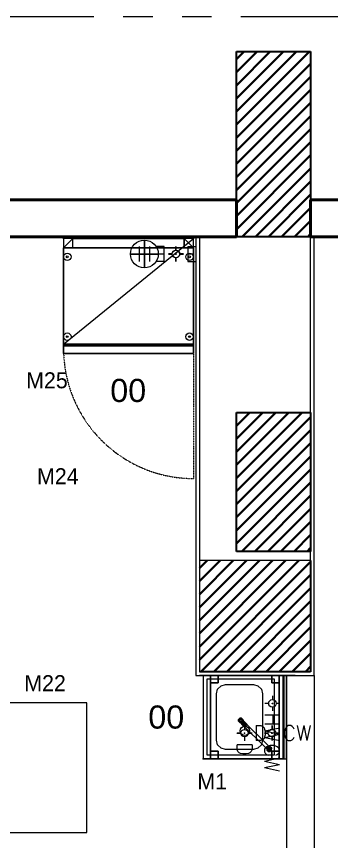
# Model space of a CAD drawing. Header units: millimetres. Extents: x 38967 to 51721, y 49836 to 53207.
# Drawn here: x 42497.4 to 42667.7, y 52453.9 to 52899.6 of the extents above; entities that cross this region are included whole.
import ezdxf
from ezdxf.enums import TextEntityAlignment as Align

# ---------------------------------------------------------------- set-up
doc = ezdxf.new("R2010")
doc.units = ezdxf.units.MM
doc.header["$LTSCALE"] = 5
for name, pattern in [('HIDDEN2', [4.7625, 3.175, -1.5875]), ('NASCOSTA', [0.375, 0.25, -0.125]), ('PHANTOM2', [31.75, 15.875, -3.175, 3.175, -3.175, 3.175, -3.175])]:
    doc.linetypes.add(name, pattern=pattern)
for name, color, linetype in [('200-EquipBorder-2d', 9, 'Continuous'), ('200-EquipID-2d', 7, 'Continuous'), ('200-EquipInternal-2d', 252, 'Continuous'), ('200-EquipRemBorder-3d', 7, 'Continuous'), ('200-EquipSteel-3d', 9, 'Continuous'), ('250-Connections-2d', 6, 'Continuous'), ('250-Cwater-2d', 160, 'Continuous'), ('250-Drain-2D', 140, 'Continuous'), ('250-ele-2d', 20, 'Continuous'), ('250-Hwater-2d', 200, 'Continuous'), ('ax', 1, 'PHANTOM2'), ('HG-001 Duvar', 6, 'Continuous'), ('str_conc', 6, 'Continuous'), ('wall_gyps', 45, 'Continuous')]:
    doc.layers.add(name, color=color, linetype=linetype)
doc.layers.add('200-InsPoint-3D', color=3, linetype='Continuous', plot=False)
doc.layers.add('A-Wall', color=113, linetype='Continuous', lineweight=50)
doc.layers.add('G-Mass', color=70, linetype='Continuous', lineweight=18)
doc.styles.add('Arial', font='arial.ttf')
doc.styles.add('ROMANS', font='micross.ttf')
doc.styles.add('SIMPLEX', font='simplex')
doc.styles.add('TAKSİM', font='GOTHIC.TTF', dxfattribs={"height": 20})
pattern_1 = [(45, (0, 0), (-3.5355339, 3.5355339), [])]

# ---------------------------------------------------------------- blocks, each defined once
blk = doc.blocks.new('rtretert_3')
at = {"layer": 'G-Mass', "linetype": 'Continuous', "lineweight": 40}
h = blk.add_hatch(dxfattribs=at)
h.set_pattern_fill('_U', color=74, scale=5, angle=45, style=0, pattern_type=0)
h.set_pattern_definition(pattern_1)
h.paths.add_polyline_path([(-145871.71, 39693.8), (-145871.71, 39593.8), (-145911.71, 39593.8), (-145911.71, 39693.8)], flags=0)
h = blk.add_hatch(dxfattribs=at)
h.set_pattern_fill('_U', color=74, scale=5, angle=45, style=0, pattern_type=0)
h.set_pattern_definition(pattern_1)
h.paths.add_polyline_path([(-145871.71, 39498.8), (-145871.71, 39423.8), (-145911.71, 39423.8), (-145911.71, 39498.8)], flags=0)
at = {"layer": 'G-Mass', "color": 11, "linetype": 'HIDDEN2', "lineweight": 25}
for p, q in [((-145911.71, 39693.8), (-145871.71, 39693.8)), ((-145911.71, 39593.8), (-145911.71, 39693.8)), ((-145871.71, 39693.8), (-145871.71, 39593.8)), ((-145871.71, 39593.8), (-145911.71, 39593.8)), ((-145911.71, 39498.8), (-145871.71, 39498.8)), ((-145911.71, 39423.8), (-145911.71, 39498.8)), ((-145871.71, 39498.8), (-145871.71, 39423.8)), ((-145871.71, 39423.8), (-145911.71, 39423.8))]:
    blk.add_line(p, q, dxfattribs=at)
at = {"layer": 'G-Mass', "color": 70, "linetype": 'Continuous', "lineweight": 18}
for p, q in [((-145911.71, 39693.8), (-145911.71, 39593.8)), ((-145871.71, 39693.8), (-145911.71, 39693.8)), ((-145871.71, 39593.8), (-145871.71, 39693.8)), ((-145911.71, 39593.8), (-145871.71, 39593.8)), ((-145911.71, 39498.8), (-145911.71, 39423.8)), ((-145871.71, 39498.8), (-145911.71, 39498.8)), ((-145871.71, 39423.8), (-145871.71, 39498.8)), ((-145911.71, 39423.8), (-145871.71, 39423.8))]:
    blk.add_line(p, q, dxfattribs=at)
at = {"layer": 'G-Mass', "color": 114, "linetype": 'Continuous', "lineweight": 35}
for p, q in [((-145911.71, 39593.8), (-145911.71, 39693.8)), ((-145911.71, 39693.8), (-145871.71, 39693.8)), ((-145871.71, 39693.8), (-145871.71, 39593.8)), ((-145871.71, 39593.8), (-145911.71, 39593.8)), ((-145911.71, 39423.8), (-145911.71, 39498.8)), ((-145911.71, 39498.8), (-145871.71, 39498.8)), ((-145871.71, 39498.8), (-145871.71, 39423.8)), ((-145871.71, 39423.8), (-145911.71, 39423.8))]:
    blk.add_line(p, q, dxfattribs=at)
blk = doc.blocks.new('DCON')
at = {"layer": '250-Drain-2D'}
for p, q in [((-40.6, 0), (-20.3, 0)), ((0, 40.6), (0, 20.3)), ((20.3, 0), (40.6, 0)), ((0, -20.3), (0, -40.6))]:
    blk.add_line(p, q, dxfattribs=at)
for radius in [20.3, 1]:
    blk.add_circle((0, 0), radius, dxfattribs=at)
blk.add_point((0, 0), dxfattribs=at)
at = {"layer": '250-Drain-2D', "style": 'SIMPLEX', "flags": 8}
blk.add_attdef('D', (50, -40.6), '', height=81, dxfattribs=at)
blk = doc.blocks.new('HCON')
at = {"layer": '250-Hwater-2d'}
for p, q in [((-40.6, 0), (-20.3, 0)), ((0, 40.6), (0, 20.3)), ((20.3, 0), (40.6, 0)), ((0, -20.3), (0, -40.6))]:
    blk.add_line(p, q, dxfattribs=at)
for radius in [20.3, 1]:
    blk.add_circle((0, 0), radius, dxfattribs=at)
blk.add_point((0, 0), dxfattribs=at)
at = {"layer": '250-Hwater-2d', "style": 'SIMPLEX', "flags": 8}
blk.add_attdef('HW', (50, -40.6), '', height=81, dxfattribs=at)
blk = doc.blocks.new('CCON')
at = {"layer": '250-Cwater-2d'}
for p, q in [((-40.6, 0), (-20.3, 0)), ((0, 40.6), (0, 20.3)), ((20.3, 0), (40.6, 0)), ((0, -20.3), (0, -40.6))]:
    blk.add_line(p, q, dxfattribs=at)
for radius in [20.3, 1]:
    blk.add_circle((0, 0), radius, dxfattribs=at)
blk.add_point((0, 0), dxfattribs=at)
at = {"layer": '250-Cwater-2d', "style": 'SIMPLEX', "flags": 8}
blk.add_attdef('CW', (56.5, -40.6), '', height=81, dxfattribs=at)
blk = doc.blocks.new('HWSW45')
at = {"layer": '200-EquipBorder-2d'}
blk.add_lwpolyline([(0, -450), (450, -450), (450, 0), (0, 0)], close=True, dxfattribs=at)
at = {"layer": '200-EquipInternal-2d'}
blk.add_line((0, -20), (450, -20), dxfattribs=at)
for points in [[(20, -65), (20, -430), (430, -430), (430, -65)], [(408.3, -95.3), (408.3, -87.8), (403.1, -82.6), (395.6, -82.6), (233.9, -244.3), (233.9, -251.7), (239.2, -257), (246.6, -257)], [(100, -379), (75, -372.3), (56.7, -354), (50, -329), (50, -179), (56.7, -154), (75, -135.7), (100, -129), (350, -129), (375, -135.7), (393.3, -154), (400, -179), (400, -329), (393.3, -354), (375, -372.3), (350, -379)]]:
    blk.add_lwpolyline(points, close=True, dxfattribs=at)
blk.add_circle((300, -225), 25, dxfattribs=at)
at = {"layer": '200-EquipSteel-3d'}
blk.add_line((0, -450, 810), (450, -450, 810), dxfattribs=at)
for points, elevation in [([(20, -65), (20, -430), (430, -430), (430, -65)], 830), ([(100, -379), (75, -372.3), (56.7, -354), (50, -329), (50, -179), (56.7, -154), (75, -135.7), (100, -129), (350, -129), (375, -135.7), (393.3, -154), (400, -179), (400, -329), (393.3, -354), (375, -372.3), (350, -379)], 600)]:
    blk.add_lwpolyline(points, close=True, dxfattribs=dict(at, elevation=elevation))
at = {"layer": '200-EquipSteel-3d', "extrusion": (-0.612372, -0.612372, 0.5), "elevation": 284.7}
blk.add_lwpolyline([(338.1, 908), (338.1, 900.6), (343.4, 895.3), (350.9, 895.3), (356.1, 900.6), (356.1, 908), (350.9, 913.3), (343.4, 913.3)], close=True, dxfattribs=at)
at = {"layer": '200-EquipSteel-3d'}
for points in [[(0, -15, 850), (0, -450, 850), (0, -450, 810), (0, 0, 810)], [(450, -15, 850), (450, -450, 850), (450, -450, 810), (450, 0, 810)]]:
    blk.add_polyline3d(points, dxfattribs=at)
at = {"layer": '200-EquipSteel-3d', "invisible_edges": 15}
for points in [[(0, 0, 810), (0, -450, 810), (0, -450, 850), (0, 0, 850)], [(0, 0, 850), (0, 0, 900), (0, -15, 900), (0, -15, 850)], [(450, 0, 810), (450, -450, 810), (450, -450, 850), (450, 0, 850)], [(450, 0, 850), (450, 0, 900), (450, -15, 900), (450, -15, 850)], [(0, -450, 850), (20, -430, 850), (20, -65, 850), (0, -15, 850)], [(20, -65, 850), (0, -15, 850), (450, -15, 850), (430, -65, 850)], [(450, -15, 850), (430, -65, 850), (430, -430, 850), (450, -450, 850)], [(20, -430, 830), (50, -379, 830), (50, -129, 830), (20, -65, 830)], [(50, -129, 830), (20, -65, 830), (430, -65, 830), (400, -129, 830)], [(430, -65, 830), (400, -129, 830), (400, -379, 830), (430, -430, 830)], [(50, -129, 600), (50, -379, 600), (400, -379, 600), (400, -129, 600)], [(50, -129, 830), (100, -129, 830), (75, -135.7, 830), (56.7, -154, 830)], [(50, -129, 830), (56.7, -154, 830), (50, -179, 830)], [(400, -129, 830), (350, -129, 830), (375, -135.7, 830), (393.3, -154, 830)], [(400, -129, 830), (393.3, -154, 830), (400, -179, 830)], [(50, -379, 830), (56.7, -354, 830), (50, -329, 830)], [(50, -379, 830), (100, -379, 830), (75, -372.3, 830), (56.7, -354, 830)], [(400, -379, 830), (350, -379, 830), (375, -372.3, 830), (393.3, -354, 830)], [(400, -379, 830), (393.3, -354, 830), (400, -329, 830)], [(400, -379, 830), (430, -430, 830), (20, -430, 830), (50, -379, 830)], [(430, -430, 850), (450, -450, 850), (0, -450, 850), (20, -430, 850)]]:
    blk.add_3dface(points, dxfattribs=at)
at = {"layer": '200-EquipSteel-3d'}
for points in [[(0, -15, 900), (450, -15, 900), (450, 0, 900), (0, 0, 900)], [(450, 0, 900), (0, 0, 900), (0, 0, 810), (450, 0, 810)], [(0, -15, 850), (450, -15, 850), (450, -15, 900), (0, -15, 900)], [(410, -40, 810), (410, -40, 450), (40, -40, 450), (40, -40, 810)], [(0, -370, 450), (0, -370, 810), (0, -80, 810), (0, -80, 450)], [(388.4, -89.8, 914.8), (383.2, -95, 922.2), (385.8, -92.4, 928.7), (393, -85.2, 918.6)], [(392.9, -79.9, 850), (385.3, -87.5, 850), (388.1, -89.9, 889.9), (395.7, -82.3, 889.9)], [(385.3, -87.5, 850), (385.4, -98.2, 850), (389.1, -94.5, 889.9), (388.1, -89.9, 889.9)], [(393, -85.2, 918.6), (399.9, -85.7, 921.2), (391.4, -94.2, 933.3), (385.8, -92.4, 928.7)], [(390.3, -87.8, 904.7), (388.4, -89.8, 914.8), (393, -85.2, 918.6), (395.6, -82.6, 904.7)], [(390.3, -95.3, 904.7), (388.9, -96.7, 912.2), (388.4, -89.8, 914.8), (390.3, -87.8, 904.7)], [(395.5, -82.7, 853.4), (390.2, -88, 853.4), (390.3, -87.8, 904.7), (395.6, -82.6, 904.7)], [(390.2, -88, 853.4), (390.3, -95.4, 850.1), (390.3, -95.3, 904.7), (390.3, -87.8, 904.7)], [(399.9, -85.7, 921.2), (405.2, -91, 921.2), (396.7, -99.5, 933.3), (391.4, -94.2, 933.3)], [(403.3, -80.2, 850.9), (392.9, -79.9, 850), (395.7, -82.3, 889.9), (402.7, -82.5, 889.9)], [(395.6, -82.6, 904.7), (403.1, -82.6, 904.7), (399.9, -85.7, 921.2), (393, -85.2, 918.6)], [(402.7, -82.9, 850.7), (395.5, -82.7, 853.4), (395.6, -82.6, 904.7), (403.1, -82.6, 904.7)], [(403.1, -82.6, 904.7), (408.3, -87.8, 904.7), (405.2, -91, 921.2), (399.9, -85.7, 921.2)], [(410.9, -87.8, 850.9), (403.3, -80.2, 850.9), (402.7, -82.5, 889.9), (408.4, -88.2, 889.9)], [(408, -88.2, 850.7), (402.7, -82.9, 850.7), (403.1, -82.6, 904.7), (408.3, -87.8, 904.7)], [(408.3, -87.8, 904.7), (408.3, -95.3, 904.7), (405.7, -97.9, 918.6), (405.2, -91, 921.2)], [(408.2, -95.4, 853.4), (408, -88.2, 850.7), (408.3, -87.8, 904.7), (408.3, -95.3, 904.7)], [(411.2, -98.3, 850), (410.9, -87.8, 850.9), (408.4, -88.2, 889.9), (408.5, -95.1, 890)], [(450, -370, 450), (450, -80, 450), (450, -80, 810), (450, -370, 810)], [(388.9, -96.7, 912.2), (385, -100.6, 917.7), (383.2, -95, 922.2), (388.4, -89.8, 914.8)], [(394.2, -102, 912.2), (390.3, -105.9, 917.7), (385, -100.6, 917.7), (388.9, -96.7, 912.2)], [(385.4, -98.2, 850), (393, -105.8, 850), (396.7, -102.1, 889.9), (389.1, -94.5, 889.9)], [(395.6, -100.6, 904.7), (394.2, -102, 912.2), (388.9, -96.7, 912.2), (390.3, -95.3, 904.7)], [(390.3, -95.4, 850.1), (395.5, -100.6, 850.1), (395.6, -100.6, 904.7), (390.3, -95.3, 904.7)], [(394.2, -102, 912.2), (401.1, -102.5, 914.8), (395.9, -107.7, 922.2), (390.3, -105.9, 917.7)], [(393, -105.8, 850), (403.7, -105.9, 850), (400.9, -102.7, 890), (396.7, -102.1, 889.9)], [(395.6, -100.6, 904.7), (403.1, -100.6, 904.7), (401.1, -102.5, 914.8), (394.2, -102, 912.2)], [(395.5, -100.6, 850.1), (402.9, -100.7, 853.4), (403.1, -100.6, 904.7), (395.6, -100.6, 904.7)], [(401.1, -102.5, 914.8), (405.7, -97.9, 918.6), (398.5, -105.1, 928.7), (395.9, -107.7, 922.2)], [(405.2, -91, 921.2), (405.7, -97.9, 918.6), (398.5, -105.1, 928.7), (396.7, -99.5, 933.3)], [(403.7, -105.9, 850), (411.2, -98.3, 850), (408.5, -95.1, 890), (400.9, -102.7, 890)], [(403.1, -100.6, 904.7), (408.3, -95.3, 904.7), (405.7, -97.9, 918.6), (401.1, -102.5, 914.8)], [(402.9, -100.7, 853.4), (408.2, -95.4, 853.4), (408.3, -95.3, 904.7), (403.1, -100.6, 904.7)], [(257.3, -228.4, 1037.7), (253.5, -224.7, 1032.4), (263.3, -214.9, 1028.7), (268.9, -216.7, 1033.3)], [(253.5, -224.7, 1025), (253.5, -224.7, 1032.4), (263.3, -214.9, 1028.7), (260.7, -217.5, 1022.2)], [(257.3, -228.4, 1019.7), (253.5, -224.7, 1025), (260.7, -217.5, 1022.2), (262.6, -223.1, 1017.7)], [(262.5, -233.7, 1037.7), (257.3, -228.4, 1037.7), (268.9, -216.7, 1033.3), (274.2, -222, 1033.3)], [(266.3, -237.4, 1032.4), (262.5, -233.7, 1037.7), (274.2, -222, 1033.3), (276.1, -227.6, 1028.7)], [(238.1, -236.3, 948.4), (231.2, -243.1, 948.4), (231.2, -243.1, 959.8), (238.1, -236.3, 959.8)], [(239.2, -239, 965.5), (238.1, -236.3, 959.8), (231.2, -243.1, 959.8), (233.9, -244.3, 965.5)], [(238.1, -236.3, 948.4), (239.2, -239, 944), (233.9, -244.3, 944), (231.2, -243.1, 948.4)], [(231.2, -243.1, 948.4), (231.2, -252.8, 948.4), (231.2, -252.8, 959.8), (231.2, -243.1, 959.8)], [(233.9, -244.3, 965.5), (231.2, -243.1, 959.8), (231.2, -252.8, 959.8), (233.9, -251.7, 965.5)], [(231.2, -243.1, 948.4), (233.9, -244.3, 944), (233.9, -251.7, 944), (231.2, -252.8, 948.4)], [(233.9, -251.7, 965.5), (231.2, -252.8, 959.8), (238.1, -259.7, 959.8), (239.2, -257, 965.5)], [(231.2, -252.8, 948.4), (233.9, -251.7, 944), (239.2, -257, 944), (238.1, -259.7, 948.4)], [(231.2, -252.8, 948.4), (238.1, -259.7, 948.4), (238.1, -259.7, 959.8), (231.2, -252.8, 959.8)], [(239.2, -239, 1004.7), (233.9, -244.3, 1004.7), (236.5, -241.6, 1018.6), (241.1, -237.1, 1014.8)], [(239.2, -239, 965.5), (233.9, -244.3, 965.5), (233.9, -244.3, 1004.7), (239.2, -239, 1004.7)], [(233.9, -251.7, 1004.7), (233.9, -244.3, 1004.7), (236.5, -241.6, 1018.6), (237, -248.6, 1021.2)], [(233.9, -244.3, 965.5), (233.9, -251.7, 965.5), (233.9, -251.7, 1004.7), (233.9, -244.3, 1004.7)], [(239.2, -257, 1004.7), (233.9, -251.7, 1004.7), (237, -248.6, 1021.2), (242.3, -253.9, 1021.2)], [(233.9, -251.7, 965.5), (239.2, -257, 965.5), (239.2, -257, 1004.7), (233.9, -251.7, 1004.7)], [(241.1, -237.1, 1014.8), (236.5, -241.6, 1018.6), (243.7, -234.5, 1028.7), (246.4, -231.8, 1022.2)], [(237, -248.6, 1021.2), (236.5, -241.6, 1018.6), (243.7, -234.5, 1028.7), (245.6, -240.1, 1033.3)], [(242.3, -253.9, 1021.2), (237, -248.6, 1021.2), (245.6, -240.1, 1033.3), (250.9, -245.3, 1033.3)], [(247.8, -236.3, 948.4), (238.1, -236.3, 948.4), (238.1, -236.3, 959.8), (247.8, -236.3, 959.8)], [(246.6, -239, 965.5), (247.8, -236.3, 959.8), (238.1, -236.3, 959.8), (239.2, -239, 965.5)], [(247.8, -236.3, 948.4), (246.6, -239, 944), (239.2, -239, 944), (238.1, -236.3, 948.4)], [(239.2, -257, 965.5), (238.1, -259.7, 959.8), (247.8, -259.7, 959.8), (246.6, -257, 965.5)], [(238.1, -259.7, 948.4), (239.2, -257, 944), (246.6, -257, 944), (247.8, -259.7, 948.4)], [(238.1, -259.7, 948.4), (247.8, -259.7, 948.4), (247.8, -259.7, 959.8), (238.1, -259.7, 959.8)], [(246.6, -239, 1004.7), (239.2, -239, 1004.7), (241.1, -237.1, 1014.8), (248.1, -237.6, 1012.2)], [(246.6, -239, 965.5), (239.2, -239, 965.5), (239.2, -239, 1004.7), (246.6, -239, 1004.7)], [(246.6, -257, 1004.7), (239.2, -257, 1004.7), (242.3, -253.9, 1021.2), (249.3, -254.4, 1018.6)], [(239.2, -257, 965.5), (246.6, -257, 965.5), (246.6, -257, 1004.7), (239.2, -257, 1004.7)], [(248.1, -237.6, 1012.2), (241.1, -237.1, 1014.8), (246.4, -231.8, 1022.2), (252, -233.7, 1017.7)], [(249.3, -254.4, 1018.6), (242.3, -253.9, 1021.2), (250.9, -245.3, 1033.3), (256.5, -247.2, 1028.7)], [(246.4, -231.8, 1022.2), (243.7, -234.5, 1028.7), (253.5, -224.7, 1032.4), (253.5, -224.7, 1025)], [(245.6, -240.1, 1033.3), (243.7, -234.5, 1028.7), (253.5, -224.7, 1032.4), (257.3, -228.4, 1037.7)], [(250.9, -245.3, 1033.3), (245.6, -240.1, 1033.3), (257.3, -228.4, 1037.7), (262.5, -233.7, 1037.7)], [(252, -233.7, 1017.7), (246.4, -231.8, 1022.2), (253.5, -224.7, 1025), (257.3, -228.4, 1019.7)], [(251.9, -244.3, 965.5), (254.6, -243.1, 959.8), (247.8, -236.3, 959.8), (246.6, -239, 965.5)], [(254.6, -243.1, 948.4), (251.9, -244.3, 944), (246.6, -239, 944), (247.8, -236.3, 948.4)], [(246.6, -239, 1004.7), (248.1, -237.6, 1012.2), (253.3, -242.8, 1012.2), (251.9, -244.3, 1004.7)], [(251.9, -244.3, 965.5), (246.6, -239, 965.5), (246.6, -239, 1004.7), (251.9, -244.3, 1004.7)], [(251.9, -251.7, 1004.7), (253.8, -249.8, 1014.8), (249.3, -254.4, 1018.6), (246.6, -257, 1004.7)], [(246.6, -257, 965.5), (251.9, -251.7, 965.5), (251.9, -251.7, 1004.7), (246.6, -257, 1004.7)], [(246.6, -257, 965.5), (247.8, -259.7, 959.8), (254.6, -252.8, 959.8), (251.9, -251.7, 965.5)], [(247.8, -259.7, 948.4), (246.6, -257, 944), (251.9, -251.7, 944), (254.6, -252.8, 948.4)], [(254.6, -243.1, 948.4), (247.8, -236.3, 948.4), (247.8, -236.3, 959.8), (254.6, -243.1, 959.8)], [(247.8, -259.7, 948.4), (254.6, -252.8, 948.4), (254.6, -252.8, 959.8), (247.8, -259.7, 959.8)], [(248.1, -237.6, 1012.2), (252, -233.7, 1017.7), (257.2, -239, 1017.7), (253.3, -242.8, 1012.2)], [(253.8, -249.8, 1014.8), (259.1, -244.6, 1022.2), (256.5, -247.2, 1028.7), (249.3, -254.4, 1018.6)], [(256.5, -247.2, 1028.7), (250.9, -245.3, 1033.3), (262.5, -233.7, 1037.7), (266.3, -237.4, 1032.4)], [(251.9, -244.3, 1004.7), (253.3, -242.8, 1012.2), (253.8, -249.8, 1014.8), (251.9, -251.7, 1004.7)], [(251.9, -251.7, 965.5), (254.6, -252.8, 959.8), (254.6, -243.1, 959.8), (251.9, -244.3, 965.5)], [(254.6, -252.8, 948.4), (251.9, -251.7, 944), (251.9, -244.3, 944), (254.6, -243.1, 948.4)], [(251.9, -251.7, 965.5), (251.9, -244.3, 965.5), (251.9, -244.3, 1004.7), (251.9, -251.7, 1004.7)], [(252, -233.7, 1017.7), (257.3, -228.4, 1019.7), (262.5, -233.7, 1019.7), (257.2, -239, 1017.7)], [(253.3, -242.8, 1012.2), (257.2, -239, 1017.7), (259.1, -244.6, 1022.2), (253.8, -249.8, 1014.8)], [(254.6, -252.8, 948.4), (254.6, -243.1, 948.4), (254.6, -243.1, 959.8), (254.6, -252.8, 959.8)], [(259.1, -244.6, 1022.2), (266.3, -237.4, 1025), (266.3, -237.4, 1032.4), (256.5, -247.2, 1028.7)], [(257.2, -239, 1017.7), (262.5, -233.7, 1019.7), (266.3, -237.4, 1025), (259.1, -244.6, 1022.2)], [(257.3, -228.4, 1019.7), (262.6, -223.1, 1017.7), (267.8, -228.4, 1017.7), (262.5, -233.7, 1019.7)], [(262.5, -233.7, 1019.7), (267.8, -228.4, 1017.7), (273.4, -230.2, 1022.2), (266.3, -237.4, 1025)], [(266.3, -237.4, 1025), (273.4, -230.2, 1022.2), (276.1, -227.6, 1028.7), (266.3, -237.4, 1032.4)], [(40, -410, 630), (410, -410, 630), (410, -410, 810), (40, -410, 810)], [(40, -410, 450), (410, -410, 450), (410, -410, 629), (40, -410, 629)]]:
    blk.add_3dface(points, dxfattribs=at)
at = {"layer": '200-InsPoint-3D'}
for p in [(0, 0), (450, 0), (0, -450), (450, -450)]:
    blk.add_point(p, dxfattribs=at)
at = {"layer": '250-Cwater-2d'}
blk.add_blockref('CCON', (311.6, -78.3), dxfattribs=at).add_auto_attribs({'CW': 'CW'})
at = {"layer": '250-Drain-2D'}
blk.add_blockref('DCON', (312.2, -226.8), dxfattribs=at).add_auto_attribs({'D': 'D'})
at = {"layer": '250-Hwater-2d'}
blk.add_blockref('HCON', (151.4, -75.9), dxfattribs=at).add_auto_attribs({'HW': 'HW'})
at = {"layer": '200-InsPoint-3D'}
blk.add_attdef('DISTANG', (0, 0), '', height=1, dxfattribs=at)
at = {"layer": '200-EquipSteel-3d'}
mesh = blk.add_polymesh((6, 3), dxfattribs=at)
for k, corner in enumerate([(40, -80, 810), (40, -80, 450), (40, -80, 450), (0, -80, 810), (0, -80, 450), (0, -80, 450), (0, -40, 810), (0, -40, 450), (0, -80, 450), (40, -40, 810), (40, -40, 450), (40, -80, 450), (40, -40, 810), (40, -40, 810), (40, -80, 810), (0, -40, 810), (0, -40, 810), (0, -80, 810)]):
    mesh.set_mesh_vertex(divmod(k, 3), corner)
mesh = blk.add_polymesh((6, 3), dxfattribs=at)
for k, corner in enumerate([(450, -80, 810), (450, -80, 450), (450, -80, 450), (410, -80, 810), (410, -80, 450), (410, -80, 450), (410, -40, 810), (410, -40, 450), (410, -80, 450), (450, -40, 810), (450, -40, 450), (450, -80, 450), (450, -40, 810), (450, -40, 810), (450, -80, 810), (410, -40, 810), (410, -40, 810), (410, -80, 810)]):
    mesh.set_mesh_vertex(divmod(k, 3), corner)
mesh = blk.add_polymesh((6, 3), dxfattribs=at)
for k, corner in enumerate([(40, -410, 810), (40, -410, 450), (40, -410, 450), (0, -410, 810), (0, -410, 450), (0, -410, 450), (0, -370, 810), (0, -370, 450), (0, -410, 450), (40, -370, 810), (40, -370, 450), (40, -410, 450), (40, -370, 810), (40, -370, 810), (40, -410, 810), (0, -370, 810), (0, -370, 810), (0, -410, 810)]):
    mesh.set_mesh_vertex(divmod(k, 3), corner)
mesh = blk.add_polymesh((6, 3), dxfattribs=at)
for k, corner in enumerate([(450, -410, 810), (450, -410, 450), (450, -410, 450), (410, -410, 810), (410, -410, 450), (410, -410, 450), (410, -370, 810), (410, -370, 450), (410, -410, 450), (450, -370, 810), (450, -370, 450), (450, -410, 450), (450, -370, 810), (450, -370, 810), (450, -410, 810), (410, -370, 810), (410, -370, 810), (410, -410, 810)]):
    mesh.set_mesh_vertex(divmod(k, 3), corner)
blk = doc.blocks.new('attrib')
at = {"layer": '200-EquipID-2d', "style": 'Arial'}
blk.add_attdef('POS', text='', height=2.5, dxfattribs=at).set_placement((0, 0, -1), align=Align.MIDDLE)
at = {"layer": '200-EquipID-2d', "style": 'ROMANS', "flags": 1}
for tag, p in [('ZONA', (0, -4.905, -2)), ('EQUIPMENTDATA', (0, -7.89, -2)), ('LONGDESCR', (0, -11.302, -2)), ('EQUIPMENTCONN', (0, -14.714, -2)), ('ACCESSORYDATA', (0, -18.552, -2)), ('ACCESSORYCONN', (0, -21.857, -2))]:
    blk.add_attdef(tag, text='', height=2.5, dxfattribs=at).set_placement(p, align=Align.CENTER)
blk = doc.blocks.new('connection')
for p, q in [((-1.11, 1.64), (-1.11, -1.64)), ((-1.11, 0), (1.11, 0)), ((1.11, 1.64), (1.11, -1.64))]:
    blk.add_line(p, q)
at = {"extrusion": (0, -1, 0)}
for p, q in [((-1.11, 0, 1.64), (-1.11, 0, -1.64)), ((-1.11, 0), (1.11, 0)), ((1.11, 0, 1.64), (1.11, 0, -1.64))]:
    blk.add_line(p, q, dxfattribs=at)
at = {"extrusion": (-1, 0, 0)}
for p, q in [((0, 1.11, 1.64), (0, 1.11, -1.64)), ((0, 1.11), (0, -1.11)), ((0, -1.11, 1.64), (0, -1.11, -1.64))]:
    blk.add_line(p, q, dxfattribs=at)
blk.add_circle((0, 0), 3)
blk.add_circle((0, 0), 3, dxfattribs=at)
at = {"extrusion": (0, -1, 0)}
blk.add_circle((0, 0), 3, dxfattribs=at)
blk = doc.blocks.new('ECON')
at = {"layer": '250-ele-2d'}
for p, q in [((-40.6, 0), (-20.3, 0)), ((0, 40.6), (0, 20.3)), ((20.3, 0), (40.6, 0)), ((0, -20.3), (0, -40.6))]:
    blk.add_line(p, q, dxfattribs=at)
for radius in [20.3, 1]:
    blk.add_circle((0, 0), radius, dxfattribs=at)
blk.add_point((0, 0), dxfattribs=at)
at = {"layer": '250-ele-2d', "style": 'SIMPLEX', "flags": 8}
blk.add_attdef('E', (50, -40.6), '', height=81, dxfattribs=at)
blk = doc.blocks.new('R04FSF4')
at = {"layer": '200-EquipBorder-2d'}
blk.add_lwpolyline([(0, -620), (703, -620), (703, 0), (0, 0)], close=True, dxfattribs=at)
at = {"layer": '200-EquipInternal-2d', "linetype": 'NASCOSTA'}
blk.add_line((703, -570), (703, -1295.9), dxfattribs=at)
at = {"layer": '200-EquipInternal-2d'}
blk.add_lwpolyline([(703, -570), (0, -570), (703, 0)], dxfattribs=at)
at = {"layer": '200-EquipInternal-2d', "linetype": 'NASCOSTA'}
blk.add_arc((703, -593.3), 702.6, 180, 270, dxfattribs=at)
at = {"layer": '200-EquipRemBorder-3d'}
for points in [[(0, -570, 1590), (0, -620, 1590), (0, -605.4, 1625.4), (0, -570, 1640)], [(703, -620, 1590), (703, -570, 1590), (703, -570, 1640), (703, -605.4, 1625.4)]]:
    blk.add_3dface(points, dxfattribs=at)
for points, invisible_edges in [([(0, -605.4, 1625.4), (703, -605.4, 1625.4), (703, -570, 1640), (0, -570, 1640)], 1), ([(0, -620, 1590), (703, -620, 1590), (703, -605.4, 1625.4), (0, -605.4, 1625.4)], 4)]:
    blk.add_3dface(points, dxfattribs=dict(at, invisible_edges=invisible_edges))
at = {"layer": '200-EquipSteel-3d'}
blk.add_lwpolyline([(703, -50), (653, 0), (50, 0), (0, -50)], dxfattribs=at)
for centre, radius in [((20.8, -98.5), 20), ((681.3, -98.5), 20), ((20.8, -98.5, 5), 5), ((681.3, -98.5, 5), 5), ((20.8, -529.7), 20), ((20.8, -529.7, 5), 5), ((681.3, -529.7), 20), ((681.3, -529.7, 5), 5)]:
    blk.add_circle(centre, radius, dxfattribs=at)
for points in [[(50, 0, 1540), (0, -50, 1540), (50, -50, 1590), (50, 0, 1540)], [(653, 0, 1540), (653, -50, 1590), (50, -50, 1590), (50, 0, 1540)], [(703, -50, 1540), (653, -50, 1590), (653, 0, 1540), (703, -50, 1540)], [(703, -50), (703, -50, 40), (0, -50, 40), (0, -50)]]:
    blk.add_3dface(points, dxfattribs=at)
at = {"layer": '200-InsPoint-3D'}
for p in [(0, 0), (703, 0)]:
    blk.add_point(p, dxfattribs=at)
at = {"layer": '250-Connections-2d', "xscale": 25, "yscale": 25, "zscale": 25}
blk.add_blockref('connection', (437.7, -83.3), dxfattribs=at)
at = {"layer": '250-ele-2d'}
blk.add_blockref('ECON', (607.7, -83.3), dxfattribs=at).add_auto_attribs({'E': 'E'})
at = {"layer": '200-InsPoint-3D'}
blk.add_attdef('DISTANG', (0, 0), '', height=1, dxfattribs=at)
at = {"layer": '200-EquipSteel-3d'}
mesh = blk.add_polymesh((6, 3), dxfattribs=at)
for k, corner in enumerate([(703, -570, 1640), (703, -570, 40), (703, -570, 40), (0, -570, 1640), (0, -570, 40), (0, -570, 40), (0, -50, 1640), (0, -50, 40), (0, -570, 40), (703, -50, 1640), (703, -50, 40), (703, -570, 40), (703, -50, 1640), (703, -50, 1640), (703, -570, 1640), (0, -50, 1640), (0, -50, 1640), (0, -570, 1640)]):
    mesh.set_mesh_vertex(divmod(k, 3), corner)
mesh = blk.add_polymesh((6, 3), dxfattribs=at)
for k, corner in enumerate([(703, -620, 1580), (703, -620, 40), (703, -620, 40), (0, -620, 1580), (0, -620, 40), (0, -620, 40), (0, -580, 1580), (0, -580, 40), (0, -620, 40), (703, -580, 1580), (703, -580, 40), (703, -620, 40), (703, -580, 1580), (703, -580, 1580), (703, -620, 1580), (0, -580, 1580), (0, -580, 1580), (0, -620, 1580)]):
    mesh.set_mesh_vertex(divmod(k, 3), corner)

msp = doc.modelspace()

# ---------------------------------------------------------------- hatches: boundary and pattern name
at = {"layer": 'G-Mass', "linetype": 'Continuous', "lineweight": 40}
h = msp.add_hatch(dxfattribs=at)
h.set_pattern_fill('_U', color=74, scale=5, angle=45, style=0, pattern_type=0)
h.set_pattern_definition([(45, (215171.9703, 11298.529), (-3.5355339, 3.5355339), [])])
h.paths.add_polyline_path([(42656.4, 52605.64), (42656.4, 52545.64), (42596.4, 52545.64), (42596.4, 52605.64)], flags=0)

# ---------------------------------------------------------------- linework, layer by layer
msp.add_lwpolyline([(42329.02, 52458.84), (42535.39, 52458.84), (42535.39, 52528.84), (42409.85, 52528.84)])
at = {"layer": '200-EquipID-2d'}
for p, q in [((42643.4, 52543.64), (42643.4, 52293.11)), ((42658.4, 52543.64), (42658.4, 52293.11))]:
    msp.add_line(p, q, dxfattribs=at)
at = {"layer": 'A-Wall', "color": 113, "linetype": 'Continuous', "lineweight": 50}
for p, q in [((42616.4, 52800.64), (42146.4, 52800.64)), ((42616.4, 52780.64), (42616.4, 52800.64)), ((42656.4, 52800.64), (42656.4, 52780.64)), ((42966.4, 52800.64), (42656.4, 52800.64)), ((42146.4, 52780.64), (42616.4, 52780.64)), ((42656.4, 52780.64), (43626.4, 52780.64))]:
    msp.add_line(p, q, dxfattribs=at)
at = {"layer": 'ax'}
msp.add_lwpolyline([(38967.44, 52899.6), (45044.15, 52899.6), (45044.15, 49836.17), (38967.44, 49836.17)], close=True, dxfattribs=at)
at = {"layer": 'G-Mass', "color": 11, "linetype": 'HIDDEN2', "lineweight": 25}
for p, q in [((42656.4, 52605.64), (42656.4, 52545.64)), ((42656.4, 52545.64), (42596.4, 52545.64))]:
    msp.add_line(p, q, dxfattribs=at)
at = {"layer": 'G-Mass', "color": 70, "linetype": 'Continuous', "lineweight": 18}
for p, q in [((42656.4, 52545.64), (42656.4, 52605.64)), ((42596.4, 52545.64), (42656.4, 52545.64))]:
    msp.add_line(p, q, dxfattribs=at)
at = {"layer": 'G-Mass', "color": 114, "linetype": 'Continuous', "lineweight": 35}
for p, q in [((42656.4, 52605.64), (42656.4, 52545.64)), ((42656.4, 52545.64), (42596.4, 52545.64))]:
    msp.add_line(p, q, dxfattribs=at)
at = {"layer": 'HG-001 Duvar'}
msp.add_line((42648.1, 52543.64), (42596.4, 52543.64), dxfattribs=at)
at = {"layer": 'str_conc'}
for points in [[(42616.4, 52780.64), (42656.4, 52780.64), (42656.4, 52880.64), (42616.4, 52880.64)], [(42616.4, 52610.64), (42656.4, 52610.64), (42656.4, 52685.64), (42616.4, 52685.64)], [(42596.4, 52545.64), (42656.4, 52545.64), (42656.4, 52605.64), (42596.4, 52605.64)]]:
    msp.add_lwpolyline(points, close=True, dxfattribs=at)
at = {"layer": 'wall_gyps'}
for points in [[(42594.4, 52780.64), (42594.4, 52543.64), (42658.4, 52543.64), (42658.4, 52780.64)], [(42596.4, 52780.64), (42596.4, 52545.64), (42656.4, 52545.64), (42656.4, 52780.64)]]:
    msp.add_lwpolyline(points, dxfattribs=at)

# ---------------------------------------------------------------- block references
msp.add_blockref('rtretert_3', (188528.12, 13186.84))
for name, p, xscale, yscale, zscale, values in [('R04FSF4', (42522.82, 52779.6), 0.09999999999854481, 0.09999999999854481, 0.1, {'DISTANG': '869.5184455052885^I5.132660094220669'}), ('DCON', (42620.7, 52512.44), 0.1000000000000014, 0.1000000000000014, 0.1000000000000014, {'D': 'D'}), ('CCON', (42635.6, 52512.44), 0.1000000000000014, 0.1000000000000014, 0.1000000000000014, {'CW': 'CW'}), ('CCON', (42635.6, 52512.44), 0.1000000000000014, 0.1000000000000014, 0.1000000000000014, {'CW': 'CW'})]:
    msp.add_blockref(name, p, dxfattribs=dict(xscale=xscale, yscale=yscale, zscale=zscale)).add_auto_attribs(values)
for name, p, xscale, yscale, zscale, rotation, values in [('ECON', (42583.62, 52771.3), 0.09999999999854481, 0.09999999999854481, 0.1, 180, {'E': 'E'}), ('HWSW45', (42643.4, 52543.64), 0.09999999999999964, 0.09999999999999964, 0.09999999999999964, 270, {'DISTANG': '966.8796397997894^I5.086947900901669'})]:
    msp.add_blockref(name, p, dxfattribs=dict(xscale=xscale, yscale=yscale, zscale=zscale, rotation=rotation)).add_auto_attribs(values)
at = {"layer": '200-EquipID-2d'}
ref = msp.add_blockref('attrib', (42557.82, 52697.6), dxfattribs=dict(at, xscale=5, yscale=5, zscale=5, rotation=180))
ref.add_attrib('POS', '00', dxfattribs={"color": 7, "height": 12.5, "rotation": 180, "style": 'Arial'}).set_placement((42557.82, 52697.6, -5), align=Align.MIDDLE)
ref = msp.add_blockref('attrib', (42578.4, 52521.14), dxfattribs=dict(at, xscale=5, yscale=5, zscale=5))
ref.add_attrib('POS', '00', dxfattribs={"color": 7, "height": 12.5, "style": 'Arial'}).set_placement((42578.4, 52521.14, -5), align=Align.MIDDLE)

# ---------------------------------------------------------------- texts
at = {"style": 'TAKSİM'}
for s, p in [('M25', (42513.9, 52698.74)), ('M24', (42519.76, 52646.91)), ('M22', (42512.88, 52535.11)), ('M1', (42603.24, 52482))]:
    msp.add_text(s, height=8.64, dxfattribs=at).set_placement(p, align=Align.CENTER)

doc.saveas('drawing.dxf')
